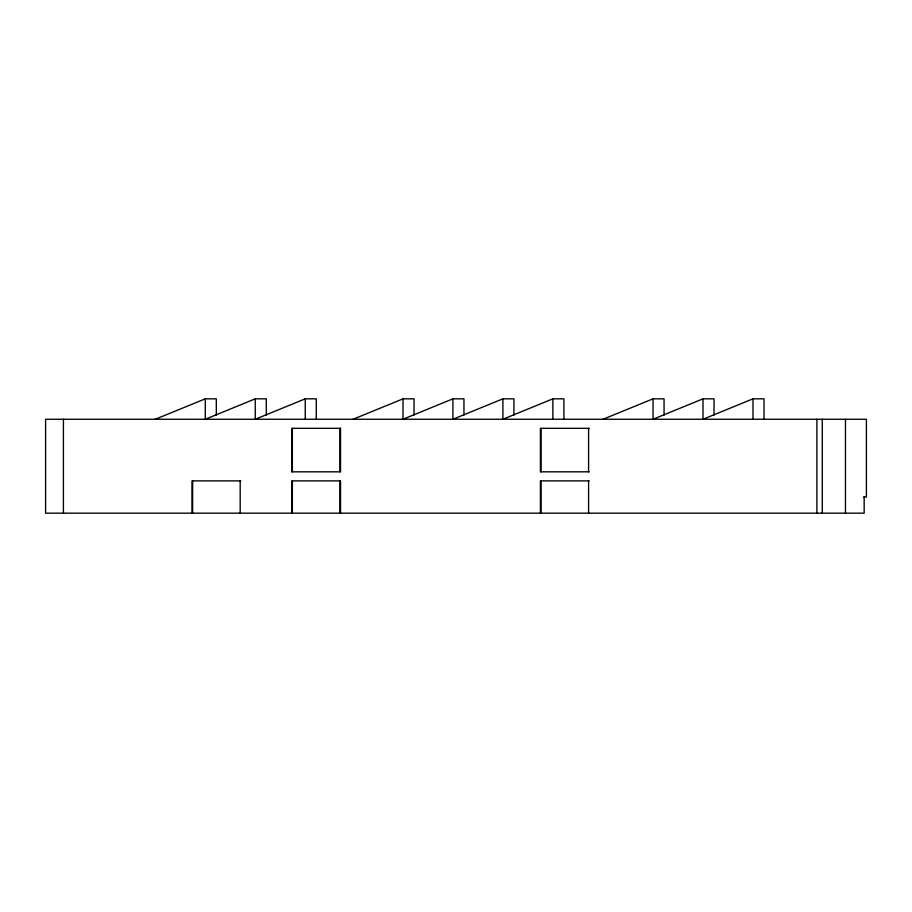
<?xml version="1.0" encoding="UTF-8"?>
<svg xmlns="http://www.w3.org/2000/svg" width="912" height="912" viewBox="0 0 912 912"><rect width="100%" height="100%" fill="white"/><g stroke="black" fill="none" stroke-linecap="round" stroke-linejoin="round"><path stroke-width="1.37" d="M414.025 415.177L414.059 398.829L403.036 398.829L402.99 419.258L452.922 398.829L463.957 398.829L463.957 415.177M155.314 419.258L205.28 398.829L216.315 398.829L216.315 415.177M266.293 415.177L266.293 398.829L255.257 398.829L205.28 419.258L205.28 398.829M316.27 419.258L316.27 398.829L305.235 398.829L255.257 419.258L255.257 398.829M353.058 419.258L403.036 398.829M513.923 415.177L513.923 398.829L502.9 398.829L452.922 419.258L452.922 398.829M563.901 419.258L563.901 398.829L552.877 398.829L502.9 419.258L502.9 398.829M603.06 419.258L653.038 398.829L664.061 398.829L664.061 415.177M714.039 415.177L714.039 398.829L703.015 398.829L653.038 419.258L653.038 398.829M764.017 419.258L764.017 398.829L752.981 398.829L703.015 419.258L703.015 398.829M589.209 428.321L540.417 428.321L540.417 471.823L589.209 471.823M240.814 480.886L192.01 480.886L192.01 513.171M589.209 480.886L540.417 480.886L540.417 513.171M863.561 497.029L866.4 497.029L866.4 419.258L45.6 419.258L45.6 513.171L864.166 513.171L864.166 497.029M845.47 419.258L845.47 513.171M822.271 419.258L822.271 513.171M816.901 419.258L816.901 513.171M752.981 398.829L752.981 419.258M588.593 428.321L588.593 471.823M588.593 480.886L588.593 513.171M552.877 398.829L552.877 419.258M541.044 428.321L541.044 471.823M541.044 480.886L541.044 513.171M340.529 513.171L340.529 480.886L291.737 480.886L291.737 513.171M339.914 428.321L339.914 471.823M339.914 480.886L339.914 513.171M305.235 398.829L305.235 419.258M292.364 428.321L292.364 471.823M292.364 480.886L292.364 513.171M240.187 480.886L240.187 513.171M192.637 480.886L192.637 513.171M63.43 419.258L63.43 513.171M340.529 428.321L291.737 428.321L291.737 471.823L340.529 471.823L340.529 428.321"/></g></svg>
